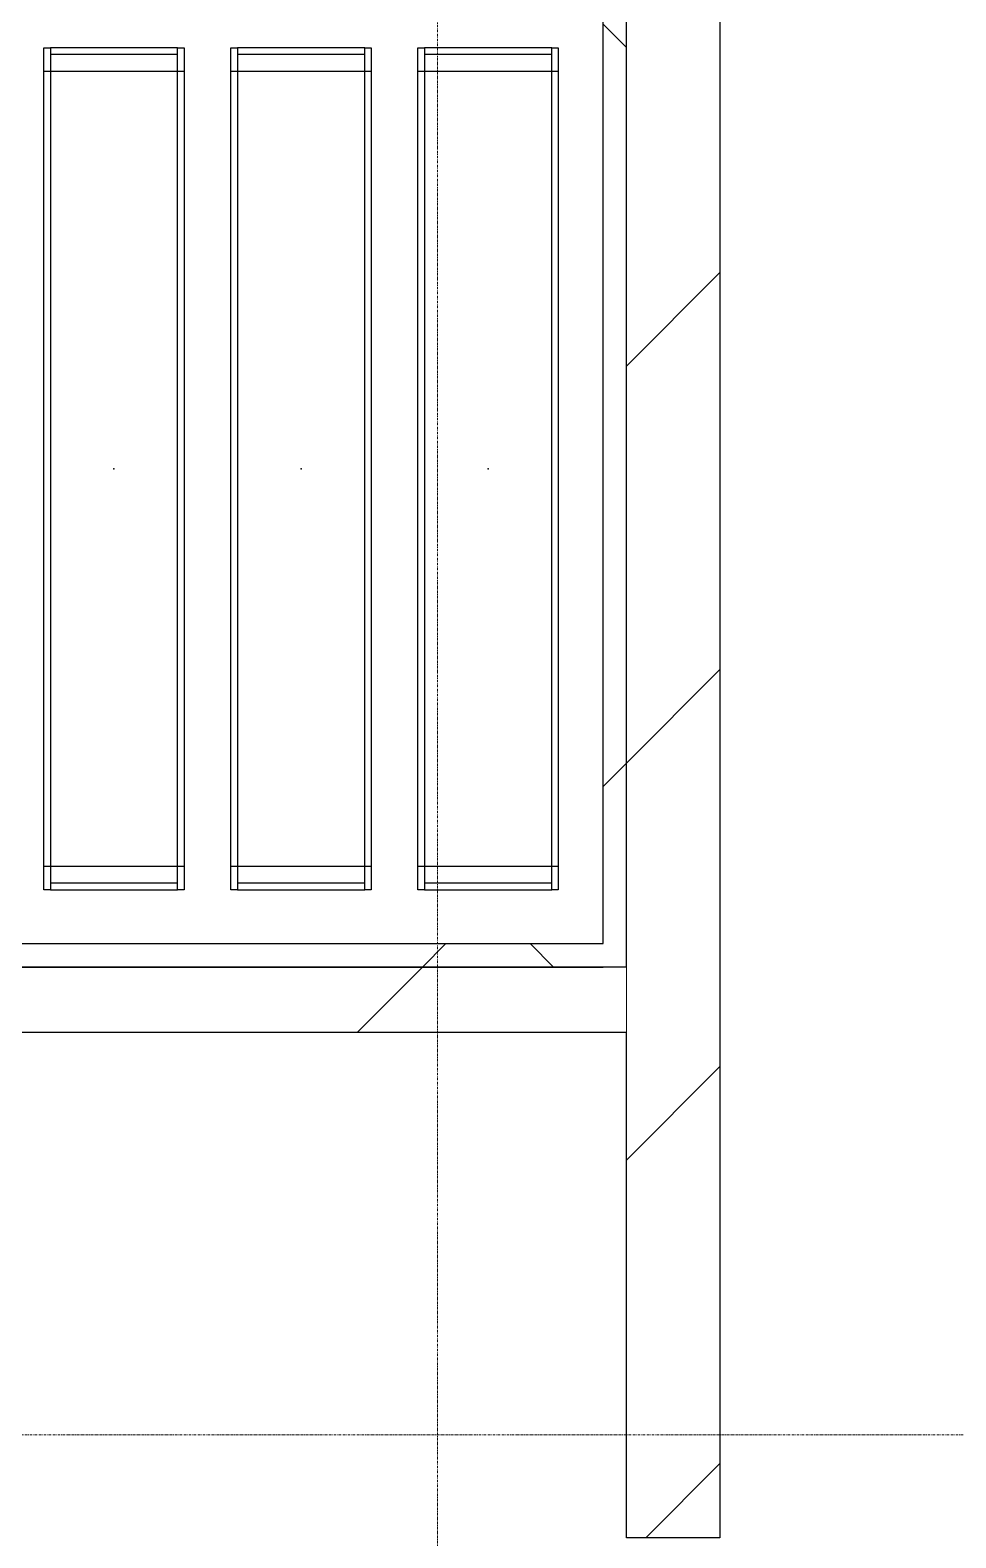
# Model space of a CAD drawing. Header units: millimetres. Extents: x -962357 to -591933, y -35273 to 59420.
# Drawn here: x -699951 to -697972, y -4540 to -1317 of the extents above; entities that cross this region are included whole.
import ezdxf

# ---------------------------------------------------------------- set-up
doc = ezdxf.new("R2010")
doc.units = ezdxf.units.MM
doc.linetypes.add('DPA_Grid _ Level 100', pattern=[10, 5.499999999999999, -1.6, 1.3, -1.6])
for name, color, linetype, lineweight in [('A-GLAZ-CURT', 2, 'Continuous', 9), ('A-WALL', 5, 'Continuous', 9), ('A-WALL-FNSH', 2, 'Continuous', 9), ('A-WALL-PATT', 1, 'Continuous', 9), ('S-GRID', 251, 'Continuous', 9)]:
    doc.layers.add(name, color=color, linetype=linetype, lineweight=lineweight)
doc.layers.add('A11_ALU.SOLID SHEET', color=2, linetype='Continuous')
pattern_1 = [(45, (2.373865388217382, 0.979457593254665), (-1060.660171779821, 1060.660171779821), []), (135, (2.373865388217382, 0.979457593254665), (-1060.660171779821, -1060.660171779821), [])]

# ---------------------------------------------------------------- blocks, each defined once
blk = doc.blocks.new('PPLS-PP19_Custom Tile Pattern - Custom Tile Pattern-V70-4130-01 MULTI-PURPOSE LEVEL - REFLECTED CEILING PLAN')
at = {"layer": 'A-GLAZ-CURT'}
for p, q in [((-299.9999999999978, 0), (300.0000000000038, 0)), ((300.0000000000028, 0), (-299.9999999999989, 0)), ((-134.1553164078077, 0), (-140.0311536425523, 0)), ((230.0635544460057, 0), (300.0000000000032, 0)), ((-299.9999999999989, -50), (299.9999999999989, -50)), ((299.9999999999989, -50), (-299.9999999999989, -50))]:
    blk.add_line(p, q, dxfattribs=at)
at = {"layer": 'A-GLAZ-CURT', "flags": 128}
for points in [[(-299.9999999999291, 0), (-291.5579271578419, 0), (-283.2962501177914, 0), (-275.2006653386509, 0), (-267.2568862827311, 0), (-259.4513341188525, 0), (-251.7713773180666, 0), (-244.2044505548429, 0), (-236.7379885036499, 0), (-229.3594258389572, 0), (-222.0561973574285, 0), (-214.8268318458922, 0), (-207.7113074397569, 0), (-200.7592806156962, 0), (-194.0204078503835, 0), (-187.5443456204927, 0), (-181.380750402697, 0)], [(-190.4397481548428, 0), (-196.3721860977291, 0), (-202.5805757668481, 0), (-209.0421273088342, 0), (-215.7340508703222, 0), (-222.6335565979468, 0), (-229.7184430370499, 0), (-236.9739566134157, 0), (-244.3904541037385, 0), (-251.9583922854113, 0), (-259.6682279358273, 0), (-267.5104178323795, 0), (-275.4754187524607, 0), (-283.5536874734641, 0), (-291.7346292165278, 0), (-299.9999999999984, 0)], [(-149.4238038461574, 0), (-141.8432468194137, 0), (-132.8123665734558, 0), (-126.0829288613648, 0)]]:
    blk.add_lwpolyline(points, dxfattribs=at)
at = {"layer": 'A-GLAZ-CURT'}
for points, knots in [([(-299.9999999999984, 0), (-284.6541107187996, 0), (-236.5682086643346, 0), (-176.1421568699173, 0), (-138.3100208721066, 0), (-124.9066334551213, 0)], [-5323.127838560466, -5323.127838560466, -5323.127838560466, -5323.127838560466, -4502.809032409816, -2700.551212340778, -1108.984966366765, -1108.984966366765, -1108.984966366765, -1108.984966366765]), ([(-159.2149651246458, 0), (-159.5501712894399, 0), (-163.3635522591938, 0), (-174.0180121554674, 0), (-185.589279021652, 0), (-209.7703495558946, 0), (-232.0086830038755, 0), (-248.9410464724167, 0), (-253.5156992996445, 0), (-253.6863130921233, 0)], [-2257.973563953647, -2257.973563953647, -2257.973563953647, -2257.973563953647, -2237.412285522005, -2029.680487282063, -1755.085330733373, -1400.429864118236, -858.0791934262938, -543.655514292549, -531.287897400859, -531.287897400859, -531.287897400859, -531.287897400859]), ([(-143.3303501069082, 0), (-144.6922460522569, 0), (-149.8600285378072, 0), (-162.0120863495568, 0), (-177.9068292953062, 0), (-199.456180678314, 0), (-215.4381234346895, 0), (-225.49352398904, 0), (-226.7258063122683, 0)], [-2390.191866475946, -2390.191866475946, -2390.191866475946, -2390.191866475946, -2308.929705799177, -2113.765672227414, -1763.376602763197, -1422.553701537355, -978.0334545294152, -910.5492824670273, -910.5492824670273, -910.5492824670273, -910.5492824670273]), ([(-127.9912006645575, 0), (-130.5624240440629, 0), (-136.7927849748351, 0), (-144.4455708794011, 0), (-147.0841935534348, 0)], [-5691.037616735102, -5691.037616735102, -5691.037616735102, -5691.037616735102, -5508.838256812145, -5319.882989556726, -5319.882989556726, -5319.882989556726, -5319.882989556726]), ([(-65.85110906849718, 0), (-70.45588884079694, 0), (-83.9462817863427, 0), (-110.9444640690846, 0), (-128.6692076298172, 0), (-142.3819568812219, 0), (-143.563027144854, 0)], [-7788.403577489714, -7788.403577489714, -7788.403577489714, -7788.403577489714, -7508.296369042832, -7004.680443957059, -6449.282163441176, -6393.46562331245, -6393.46562331245, -6393.46562331245, -6393.46562331245]), ([(-118.2339182442892, 0), (-119.3926623176899, 0), (-122.1211581259989, 0), (-125.4313595391394, 0), (-127.0328181491034, 0), (-127.4094027189929, 0)], [-164.2498133193576, -164.2498133193576, -164.2498133193576, -164.2498133193576, -98.53955165776824, -24.53955165776824, 0, 0, 0, 0]), ([(-126.4973451758026, 0), (-122.4377529074154, 0), (-108.7102330595801, 0), (-90.75867151001863, 0), (-77.18535255251972, 0), (-72.25479892384405, 0)], [-5231.017328164736, -5231.017328164736, -5231.017328164736, -5231.017328164736, -4994.692868998953, -4542.524482222521, -4234.633075180976, -4234.633075180976, -4234.633075180976, -4234.633075180976]), ([(-125.7451697929296, 0), (-125.27768970888, 0), (-120.3784676442176, 0), (-107.3038801237617, 0), (-90.42250723795011, 0), (-75.25859871688213, 0), (-68.40562277611555, 0), (-65.12079453911907, 0), (-63.63448231288823, 0)], [-4082.700898962139, -4082.700898962139, -4082.700898962139, -4082.700898962139, -4054.690705040132, -3793.097031569232, -3402.597031569232, -3144.956778503062, -3050.982047857, -2969.23701742701, -2969.23701742701, -2969.23701742701, -2969.23701742701]), ([(-114.88562842008, 0), (-107.9823074473768, 0), (-98.74352815229038, 0), (-91.16593428590532, 0), (-90.5072292418808, 0)], [-6773.88885275696, -6773.88885275696, -6773.88885275696, -6773.88885275696, -6236.997189321368, -6184.855039473747, -6184.855039473747, -6184.855039473747, -6184.855039473747]), ([(-58.72336962875573, 0), (-59.5831300777537, 0), (-65.71123985562879, 0), (-81.22851854244583, 0), (-99.36633608001348, 0), (-111.4497480856916, 0), (-113.2767884464847, 0)], [-1113.463881535129, -1113.463881535129, -1113.463881535129, -1113.463881535129, -1060.008380350602, -740.0689329546917, -229.4896051318742, -123.7182090594602, -123.7182090594602, -123.7182090594602, -123.7182090594602]), ([(-39.18734317908172, 0), (-39.71258145213941, 0), (-45.28858789718337, 0), (-56.24197996449569, 0), (-75.58761654317699, 0), (-91.96197830285615, 0), (-103.1877672627454, 0), (-106.0616118109161, 0)], [-1826.8291570343, -1826.8291570343, -1826.8291570343, -1826.8291570343, -1792.52157805606, -1466.981641949904, -1208.454564064433, -789.4026579716441, -608.9430523447672, -608.9430523447672, -608.9430523447672, -608.9430523447672]), ([(-96.37625408068021, 0), (-96.17870656620624, 0), (-90.90609907198649, 0), (-71.33017634931201, 0), (-42.5254934899675, 0), (-15.24000102824865, 0), (-3.805568567203985, 0), (-0.9740655214415825, 0)], [-5115.121639696041, -5115.121639696041, -5115.121639696041, -5115.121639696041, -5103.22962322481, -4799.173296206279, -4065.652676182547, -3589.737505169896, -3410.081093130695, -3410.081093130695, -3410.081093130695, -3410.081093130695]), ([(-67.91326107810627, 0), (-72.97856109909532, 0), (-81.12795851073109, 0), (-89.15597662141418, 0), (-91.80559192195098, 0)], [-2627.997013109724, -2627.997013109724, -2627.997013109724, -2627.997013109724, -2193.204657934653, -1970.997759832293, -1970.997759832293, -1970.997759832293, -1970.997759832293]), ([(-79.52672957719277, 0), (-79.27369480962878, 0), (-74.88352927197232, 0), (-70.88546713644756, 0), (-67.35248603092145, 0)], [-1286.743147440051, -1286.743147440051, -1286.743147440051, -1286.743147440051, -1274.333717328133, -1073.568929578886, -1073.568929578886, -1073.568929578886, -1073.568929578886]), ([(-29.03122797420094, 0), (-33.97196961305419, 0), (-43.74253781487462, 0), (-55.79719085341826, 0), (-63.26288024296683, 0), (-65.46159853653543, 0)], [-2680.714890500105, -2680.714890500105, -2680.714890500105, -2680.714890500105, -2413.671296212576, -2161.752162362049, -2037.34331678008, -2037.34331678008, -2037.34331678008, -2037.34331678008]), ([(31.18475306860105, 0), (25.97299666165181, 0), (11.99102059830324, 0), (-16.91664501796264, 0), (-42.17427451647328, 0), (-56.3807743429311, 0), (-58.45626022334771, 0)], [-4496.803626892033, -4496.803626892033, -4496.803626892033, -4496.803626892033, -4222.08060388381, -3745.412742579946, -2981.410124783384, -2831.320802117206, -2831.320802117206, -2831.320802117206, -2831.320802117206]), ([(-49.79213335682148, 0), (-48.17241643979253, 0), (-45.36145186580518, 0), (-42.61944773554609, 0), (-41.75546043389007, 0)], [-4417.753599624107, -4417.753599624107, -4417.753599624107, -4417.753599624107, -4321.566175272766, -4270.495146303301, -4270.495146303301, -4270.495146303301, -4270.495146303301]), ([(70.96338923627377, 0), (70.7056368186237, 0), (65.31858946689866, 0), (53.51687155723335, 0), (37.0003579027407, 0), (24.07120131880763, 0), (12.82263566705421, 0), (-2.900071709926884, 0), (-20.61731499630589, 0), (-32.80925829134251, 0), (-42.44622276501045, 0), (-47.04240099128319, 0), (-47.78224081643037, 0)], [-2966.590051460261, -2966.590051460261, -2966.590051460261, -2966.590051460261, -2950.589684959112, -2634.532728066845, -2313.748532695564, -2106.613311161418, -1925.670640682617, -1617.263037015003, -1290.787923108904, -1039.307307553748, -819.7162102843007, -773.8930569026775, -773.8930569026775, -773.8930569026775, -773.8930569026775]), ([(-45.85290509693177, 0), (-42.95915314128003, 0), (-37.82122001001523, 0), (-33.5898244284966, 0), (-32.34178223294321, 0)], [-3487.344885443157, -3487.344885443157, -3487.344885443157, -3487.344885443157, -3315.260113463441, -3238.248822197217, -3238.248822197217, -3238.248822197217, -3238.248822197217]), ([(2.805282608032497, 0), (-4.741110135289443, 0), (-14.67144132152916, 0), (-28.88299940290097, 0), (-31.34506335561689, 0)], [-9880.810508755609, -9880.810508755609, -9880.810508755609, -9880.810508755609, -9424.652048762604, -9299.58636118175, -9299.58636118175, -9299.58636118175, -9299.58636118175]), ([(-31.34381812237648, 0), (-28.39073948664193, 0), (-16.98536918219066, 0), (8.833448043987243, 0), (43.35738756668092, 0), (68.49955741948152, 0), (77.94502446521277, 0), (79.34028132813306, 0)], [-6062.162279070968, -6062.162279070968, -6062.162279070968, -6062.162279070968, -5862.463378796257, -5340.621927778804, -4573.028122436421, -4094.177415012907, -3998.44746066383, -3998.44746066383, -3998.44746066383, -3998.44746066383]), ([(-28.97711005555022, 0), (-28.66148100096581, 0), (-27.38851973327486, 0), (-24.4549214895994, 0), (-22.56484124329438, 0)], [-166.5482824774826, -166.5482824774826, -166.5482824774826, -166.5482824774826, -102.0649303139917, 0, 0, 0, 0]), ([(-22.56484124329438, 0), (-20.26539620286623, 0), (-17.02905547370613, 0), (-12.72556009658431, 0), (-10.87452644017145, 0), (-9.8842106130073, 0)], [-56468.19226323171, -56468.19226323171, -56468.19226323171, -56468.19226323171, -56344.02201719829, -56303.22986108955, -56238.99220521019, -56238.99220521019, -56238.99220521019, -56238.99220521019]), ([(-21.22237106419165, 0), (-19.38165418859379, 0), (-11.76367838276733, 0), (-1.279169564861594, 0), (4.48552248177255, 0)], [-2989.152758951277, -2989.152758951277, -2989.152758951277, -2989.152758951277, -2864.387348706021, -2490.960632459396, -2490.960632459396, -2490.960632459396, -2490.960632459396]), ([(0.537300791800631, 0), (-2.199436313233418, 0), (-6.872899962070161, 0), (-11.03884985904381, 0), (-12.40599079120428, 0)], [-2679.349430316974, -2679.349430316974, -2679.349430316974, -2679.349430316974, -2518.501679742808, -2435.772209379067, -2435.772209379067, -2435.772209379067, -2435.772209379067]), ([(-3.351439757438596, 0), (-0.5919676634220354, 0), (14.04167504103416, 0), (42.82156093396551, 0), (88.71694126462229, 0), (120.6262694006116, 0), (138.2766539667697, 0), (138.5290510578991, 0)], [-439.8214741250526, -439.8214741250526, -439.8214741250526, -439.8214741250526, -429.6065835215981, -390.2535983132258, -346.3133040765882, -291.3706819616801, -290.5735001596586, -290.5735001596586, -290.5735001596586, -290.5735001596586]), ([(3.429097740140772, 0), (4.553853126873017, 0), (8.003682753529807, 0), (15.96959360115141, 0), (22.53571502320936, 0), (24.48793242004902, 0)], [-211.1821955164211, -211.1821955164211, -211.1821955164211, -211.1821955164211, -206.4166161812279, -198.2144270047012, -187.7175071257076, -187.7175071257076, -187.7175071257076, -187.7175071257076]), ([(103.086102149918, 0), (101.0765583780943, 0), (86.30564249045806, 0), (63.3384571683587, 0), (37.01328367119491, 0), (25.28574721410362, 0), (20.85146283078378, 0)], [-375.4350142514151, -375.4350142514151, -375.4350142514151, -375.4350142514151, -369.1474524877365, -330.1531009331262, -307.5164375748074, -289.3978234854658, -289.3978234854658, -289.3978234854658, -289.3978234854658]), ([(21.53182920412997, 0), (22.04112970270769, 0), (24.59628462128009, 0), (31.00390230001102, 0), (39.04462696916614, 0), (48.2862443177462, 0), (52.82888685806588, 0), (53.94689301669391, 0)], [-1992.768505967516, -1992.768505967516, -1992.768505967516, -1992.768505967516, -1956.422387079384, -1818.904206463147, -1645.594512562315, -1443.202566082224, -1370.028347852666, -1370.028347852666, -1370.028347852666, -1370.028347852666]), ([(136.4440288141199, 0), (121.6583706280937, 0), (86.93389771084938, 0), (51.1608928246887, 0), (31.18475306860105, 0)], [-106.7505556926119, -106.7505556926119, -106.7505556926119, -106.7505556926119, -59.61098393454304, 0, 0, 0, 0]), ([(36.2898998127141, 0), (37.76857420280056, 0), (46.69008869358687, 0), (52.79540699446589, 0), (56.28849292285565, 0)], [-314.5985229821054, -314.5985229821054, -314.5985229821054, -314.5985229821054, -305.8996237611004, -292.4588610846944, -292.4588610846944, -292.4588610846944, -292.4588610846944]), ([(100.3350938347088, 0), (90.44478906648813, 0), (75.1518509541839, 0), (57.81904397545785, 0), (46.50557653677259, 0), (41.82935470892414, 0), (38.22015515054094, 0), (37.25139981297827, 0)], [-395.7772832726122, -395.7772832726122, -395.7772832726122, -395.7772832726122, -357.6226654766545, -341.2676874906664, -334.000313616036, -326.1556604462396, -321.9784102812424, -321.9784102812424, -321.9784102812424, -321.9784102812424]), ([(39.03411370782819, 0), (43.26897909127443, 0), (54.38608108731476, 0), (67.15193100210699, 0), (72.97067717382693, 0)], [-4639.627445942157, -4639.627445942157, -4639.627445942157, -4639.627445942157, -4353.683244374042, -3976.823525093277, -3976.823525093277, -3976.823525093277, -3976.823525093277]), ([(96.69799330994368, 0), (97.00645197214136, 0), (100.3083504096029, 0), (108.973032061335, 0), (120.7890949346066, 0), (139.9398412701694, 0), (160.9428953288958, 0), (176.344385270444, 0), (182.650075806084, 0)], [-2253.53333088619, -2253.53333088619, -2253.53333088619, -2253.53333088619, -2233.599744174227, -2052.234780633856, -1843.028542677145, -1530.398969539861, -1095.004608069711, -662.8039208488808, -662.8039208488808, -662.8039208488808, -662.8039208488808]), ([(131.3547212430753, 0), (132.8628519927305, 0), (139.4962254976275, 0), (147.9508946508897, 0), (152.5613157077023, 0)], [-625.9102155278835, -625.9102155278835, -625.9102155278835, -625.9102155278835, -618.9811607034812, -603.6623398150941, -603.6623398150941, -603.6623398150941, -603.6623398150941]), ([(162.750755255759, 0), (165.3959284444909, 0), (168.7242216034023, 0), (170.6633337173261, 0), (170.701488826031, 0)], [-111.2642238282045, -111.2642238282045, -111.2642238282045, -111.2642238282045, -56.74268774283686, -55.63211191410228, -55.63211191410228, -55.63211191410228, -55.63211191410228]), ([(300.0000000000038, 0), (286.5269365065951, 0), (254.2172780963047, 0), (207.1075128519404, 0), (179.7659504424525, 0), (166.1762736292109, 0), (164.888210080672, 0)], [-285.253231829597, -285.253231829597, -285.253231829597, -285.253231829597, -244.6936876600021, -187.9876754075372, -143.7767246948678, -138.7718425116958, -138.7718425116958, -138.7718425116958, -138.7718425116958]), ([(171.5101296773628, 0), (176.4776319510012, 0), (188.593479276657, 0), (194.3246559112802, 0), (195.6629819321242, 0)], [-7971.819558589141, -7971.819558589141, -7971.819558589141, -7971.819558589141, -7784.112253151312, -7707.765649929896, -7707.765649929896, -7707.765649929896, -7707.765649929896]), ([(185.7662402999342, 0), (186.9100443648931, 0), (192.6420816689819, 0), (208.8195203165628, 0), (219.4202161256193, 0), (230.0635544459971, 0)], [-46.25728083723212, -46.25728083723212, -46.25728083723212, -46.25728083723212, -41.6238571702375, -24.45983091512619, -6.650680006714538e-12, -6.650680006714538e-12, -6.650680006714538e-12, -6.650680006714538e-12]), ([(219.7772157337146, 0), (225.3465214118782, 0), (244.4219256363742, 0), (264.9216878827867, 0), (275.9662703713325, 0), (278.9601278496058, 0)], [-6915.603923952167, -6915.603923952167, -6915.603923952167, -6915.603923952167, -6582.165592468956, -6068.46091076944, -5859.388289315193, -5859.388289315193, -5859.388289315193, -5859.388289315193]), ([(286.0771461082361, 0), (286.5527378096144, 0), (288.3201755861915, 0), (293.5866220899734, 0), (297.7565821391311, 0), (300.0000000000038, 0)], [-4011.01092870049, -4011.01092870049, -4011.01092870049, -4011.01092870049, -3959.664716640106, -3862.421464946223, -3746.957020041245, -3746.957020041245, -3746.957020041245, -3746.957020041245])]:
    blk.add_open_spline(points, degree=3, knots=knots, dxfattribs=at)
for points in [[(-122.9069829309465, 0), (-125.3051348805085, 0), (-129.5620436889672, 0), (-133.8189524973843, 0)], [(-108.519909596465, 0), (-104.305779721484, 0), (-99.20422929603147, 0), (-91.46231014075386, 0)], [(67.79642330635946, 0), (71.71176089242454, 0), (75.68641624091184, 0), (79.60490528327392, 0)]]:
    blk.add_open_spline(points, degree=3, dxfattribs=at)
blk = doc.blocks.new('*U612')
at = {"layer": 'A-GLAZ-CURT', "rotation": 90}
blk.add_blockref('PPLS-PP19_Custom Tile Pattern - Custom Tile Pattern-V70-4130-01 MULTI-PURPOSE LEVEL - REFLECTED CEILING PLAN', (45954.1548323757, -5099.999999850276), dxfattribs=at)
blk = doc.blocks.new('*U620')
for p, q in [((-850.2999999999568, -7750), (-850.2999999999568, -7450)), ((850.0000000000432, -7450), (850.0000000000432, -7750)), ((-850.2999999999568, -8150), (-850.2999999999568, -7850)), ((850.0000000000432, -7850), (850.0000000000432, -8150)), ((-850.2999999999568, -8550), (-850.2999999999568, -8250)), ((850.0000000000432, -8250), (850.0000000000432, -8550))]:
    blk.add_line(p, q)
for p in [(-4.050093593832571e-13, -7600), (-4.263256414560601e-13, -8000), (-4.476419235288631e-13, -8400)]:
    blk.add_point(p)
at = {"layer": 'A11_ALU.SOLID SHEET', "color": 0}
for points in [[(-899.9999999999568, -7450), (900.0000000000432, -7450), (900.0000000000432, -7464), (-899.9999999999568, -7464)], [(-899.9999999999568, -7736), (-885.9999999999568, -7736), (-885.9999999999568, -7464), (-899.9999999999568, -7464)], [(900.0000000000432, -7464), (886.0000000000432, -7464), (886.0000000000432, -7736), (900.0000000000432, -7736)], [(-899.9999999999568, -7736), (900.0000000000432, -7736), (900.0000000000432, -7750), (-899.9999999999568, -7750)], [(-899.9999999999568, -7850), (900.0000000000432, -7850), (900.0000000000432, -7864), (-899.9999999999568, -7864)], [(-899.9999999999568, -8136), (-885.9999999999568, -8136), (-885.9999999999568, -7864), (-899.9999999999568, -7864)], [(900.0000000000432, -7864), (886.0000000000432, -7864), (886.0000000000432, -8136), (900.0000000000432, -8136)], [(-899.9999999999568, -8136), (900.0000000000432, -8136), (900.0000000000432, -8150), (-899.9999999999568, -8150)], [(-899.9999999999568, -8250), (900.0000000000432, -8250), (900.0000000000432, -8264), (-899.9999999999568, -8264)], [(-899.9999999999568, -8536), (-885.9999999999568, -8536), (-885.9999999999568, -8264), (-899.9999999999568, -8264)], [(900.0000000000432, -8264), (886.0000000000432, -8264), (886.0000000000432, -8536), (900.0000000000432, -8536)], [(-899.9999999999568, -8536), (900.0000000000432, -8536), (900.0000000000432, -8550), (-899.9999999999568, -8550)]]:
    blk.add_lwpolyline(points, close=True, dxfattribs=at)
blk = doc.blocks.new('*U856')
blk.add_lwpolyline([(21173.35699113272, -579.9999999998981), (28210.00000000023, -579.9999999999563), (28210.00000000023, -6849.964460355113), (45954.1548323757, -6849.964460355171), (45954.1548323757, 599.9972603896604), (82995.05900937191, 599.9972603895294), (83086.47328438482, 649.9972603708738), (90051.9992271635, 649.9972603708738), (90391.99922718201, 989.997260389544), (103159.1569914425, 989.997260389544), (103159.1569914425, 4989.9972603895), (21173.35699113272, 4989.997260389733), (21173.35699113272, 3485.451681088278), (21203.35699113272, 3485.451681088278), (21203.35699113284, 925.5428396894858), (21173.35699113272, 925.5428396894713), (21173.35699113272, -579.9999999998981)])
at = {"layer": 'A11_ALU.SOLID SHEET', "color": 0, "linetype": 'ByBlock', "rotation": 90}
blk.add_blockref('*U620', (37308.49999999999, -5834.999999999981), dxfattribs=at)

msp = doc.modelspace()

# ---------------------------------------------------------------- block references
at = {"layer": 'A11_ALU.SOLID SHEET', "color": 2}
msp.add_blockref('*U856', (-744680, 3580), dxfattribs=at)

# ---------------------------------------------------------------- next in the draw order: hatches: boundary and pattern name
at = {"layer": 'A-WALL-PATT'}
h = msp.add_hatch(dxfattribs=at)
h.set_pattern_fill('FP_3', color=256, style=0, pattern_type=2)
h.set_pattern_definition(pattern_1)
h.paths.add_polyline_path([(-698675.8451676249, -3319.964460355046), (-698675.8451676249, 4179.997260389662), (-698725.845167625, 4179.997260389662), (-698725.845167625, -3319.964460355046)])
h = msp.add_hatch(dxfattribs=at)
h.set_pattern_fill('FP_2', color=256, style=0, pattern_type=2)
h.set_pattern_definition([(45, (2.373865388217382, 0.979457593254665), (-424.2640687119285, 424.2640687119285), [])])
h.paths.add_polyline_path([(-698675.8451676249, -4540.002995296276), (-698475.845167625, -4540.002995296276), (-698475.845167625, 4129.997260389726), (-698675.8451676249, 4129.997260389726), (-698675.8451676249, -3459.964460355014)])
h = msp.add_hatch(dxfattribs=at)
h.set_pattern_fill('FP_3', color=256, style=0, pattern_type=2)
h.set_pattern_definition(pattern_1)
h.paths.add_polyline_path([(-704936.7532430799, -3319.964460355149), (-701447.0686466134, -3319.964460355149), (-701558.9795914593, -3269.964460355161), (-705048.6641879258, -3269.964460355126), (-705025.7461207848, -3280.203882054428)])
h.paths.add_polyline_path([(-701205.000000001, -3319.964460355149), (-698725.845167625, -3319.964460355149), (-698725.845167625, -3269.964460355161), (-701448.6641879256, -3269.964460355161), (-701336.7532430799, -3319.964460355149)])
h.paths.add_polyline_path([(-716520.0000000006, -3319.964460355149), (-705047.0686466135, -3319.964460355149), (-705158.9795914594, -3269.964460355126), (-716520.0000000006, -3269.964460355126)])
h = msp.add_hatch(dxfattribs=at)
h.set_pattern_fill('FP_5', color=256, style=0, pattern_type=2)
h.set_pattern_definition([(45, (2.373865388217382, 0.979457593254665), (-1060.660171779821, 1060.660171779821), [])])
h.paths.add_polyline_path([(-704780.000000001, -3459.964460355014), (-698675.8451676249, -3459.964460355014), (-698675.8451676249, -3319.964460355046), (-701336.7532430801, -3319.964460355046), (-701205.000000001, -3378.829678256937), (-701223.356457351, -3419.91544797785), (-701447.0686466137, -3319.964460355046), (-704936.75324308, -3319.964460355046), (-704805.0000000009, -3378.829678256868), (-704823.3564573509, -3419.915447977815), (-705047.0686466136, -3319.964460355046), (-716520.0000000006, -3319.964460354976), (-716520.0000000006, -3459.964460355014), (-704805.0000000009, -3459.964460355014)])

# ---------------------------------------------------------------- next in the draw order: linework, layer by layer
at = {"layer": 'A-WALL', "color": 7, "lineweight": 25}
for p, q in [((-698675.8451676243, -3319.964460355063), (-698675.8451676243, 4129.997260389709)), ((-698475.8451676243, 3929.997260389684), (-698475.8451676243, -4540.002995296259)), ((-701180.0000000003, -3319.964460355063), (-698725.8451676243, -3319.964460355063)), ((-698725.8451676243, -3319.964460355132), (-701180.0000000003, -3319.964460355132)), ((-698675.8451676243, -3319.964460355063), (-698725.8451676243, -3319.964460355063)), ((-698675.8451676243, -3459.964460355031), (-701180.0000000003, -3459.964460355031)), ((-698675.8451676243, -4540.002995296259), (-698675.8451676243, -3459.964460355031)), ((-698475.8451676243, -4540.002995296259), (-698675.8451676243, -4540.002995296259))]:
    msp.add_line(p, q, dxfattribs=at)
at = {"layer": 'A-WALL'}
msp.add_line((-698675.8451676243, -3319.964460355063), (-698675.8451676243, -3459.964460355031), dxfattribs=at)
at = {"layer": 'A-WALL-FNSH', "color": 250}
for p, q in [((-698725.8451676243, -3269.964460355178), (-698725.8451676243, 4179.997260389662)), ((-698675.8451676243, 4129.997260389709), (-698675.8451676243, -3319.964460355063)), ((-701180.0000000003, -3269.964460355178), (-698725.8451676243, -3269.964460355178))]:
    msp.add_line(p, q, dxfattribs=at)
at = {"layer": 'S-GRID', "linetype": 'DPA_Grid _ Level 100'}
for p, q in [((-699079.9999999999, -30741.2994086248), (-699079.9999999999, 54920.201714332)), ((-603146.2315404824, -4320.002995297374), (-957856.9885146109, -4320.002995296175))]:
    msp.add_line(p, q, dxfattribs=at)

# ---------------------------------------------------------------- next in the draw order: block references
msp.add_blockref('*U612', (-744680, 3580))

doc.saveas('drawing.dxf')
